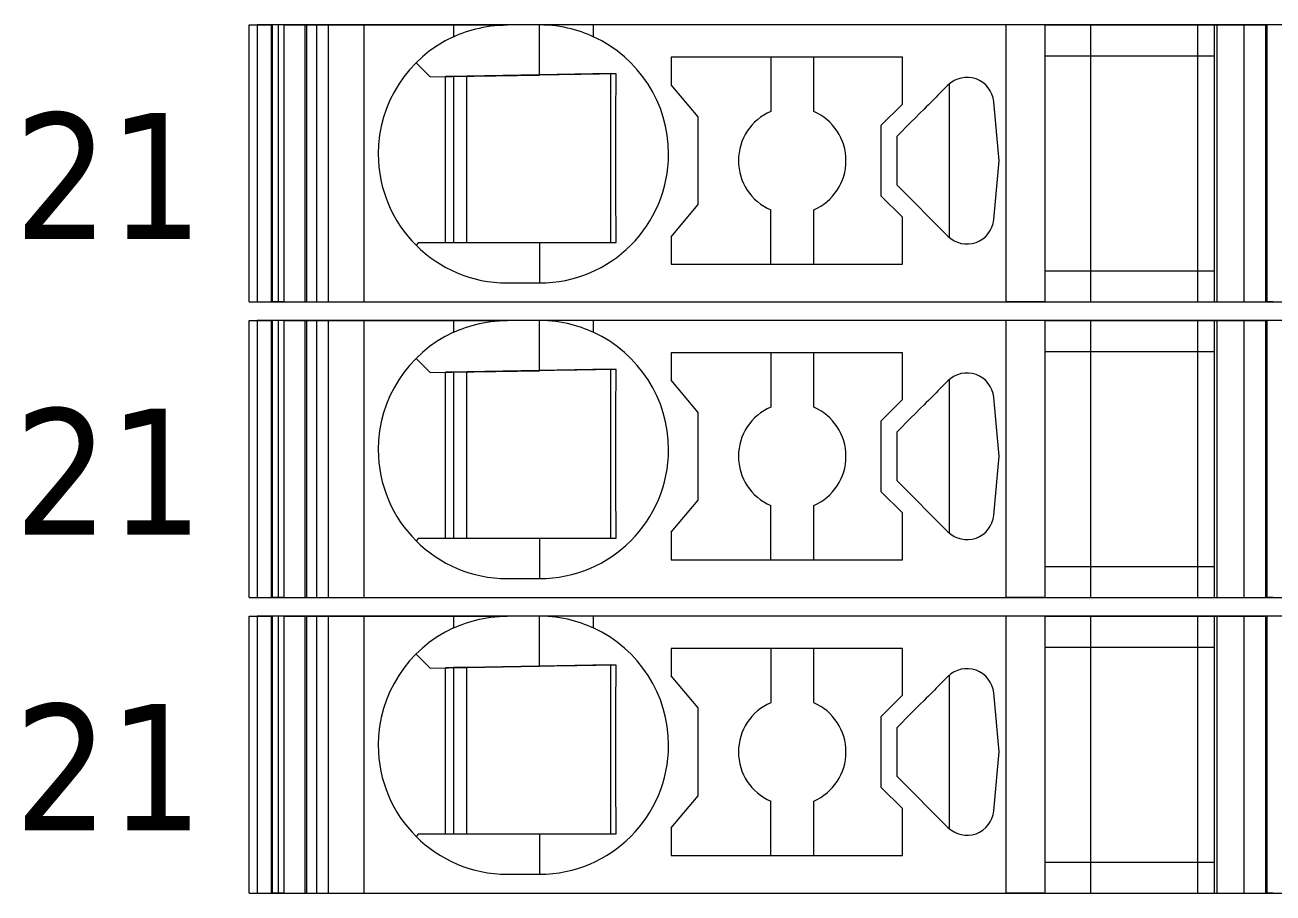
# Model space of a CAD drawing. Header units: millimetres. Extents: x 0 to 1680, y 0 to 1188.
# Drawn here: x 836.68 to 859.89, y 302.65 to 318.8 of the extents above; entities that cross this region are included whole.
import ezdxf
from ezdxf.enums import TextEntityAlignment as Align

# ---------------------------------------------------------------- set-up
doc = ezdxf.new("R2010")
doc.units = ezdxf.units.MM
for name, color, linetype, lineweight in [('EPLAN309', 5, 'Continuous', 5), ('EPLAN493', 5, 'Continuous', 5), ('MAIN-1', 7, 'Continuous', 5), ('MAIN-2', 7, 'Continuous', 5)]:
    doc.layers.add(name, color=color, linetype=linetype, lineweight=lineweight)
doc.styles.add('Tahoma', font='')
doc.styles.get('Tahoma').set_extended_font_data('Tahoma')

# ---------------------------------------------------------------- blocks, each defined once
blk = doc.blocks.new('EPLSYM_LibrarySPECIAL_Symbol12_Variant0_Placement8_9')
at = {"layer": 'EPLAN309', "lineweight": 13, "ltscale": 16}
blk.add_lwpolyline([(0, -5.15), (68.15, -5.15), (68.15, 0), (0, 0)], close=True, dxfattribs=at)
at = {"layer": 'EPLAN493', "color": 5, "style": 'Tahoma'}
blk.add_attdef('17_20450', text='', height=2.3478, dxfattribs=at).set_placement((0, -21.83478), align=Align.MIDDLE_RIGHT)
blk = doc.blocks.new('EPLSYM_LibrarySPECIAL_Symbol12_Variant0_Placement8_10')
at = {"layer": 'EPLAN309', "lineweight": 13, "ltscale": 16}
blk.add_lwpolyline([(0, -5.15), (68.15, -5.15), (68.15, 0), (0, 0)], close=True, dxfattribs=at)
at = {"layer": 'EPLAN493', "color": 5, "style": 'Tahoma'}
blk.add_attdef('17_20450', text='', height=2.3478, dxfattribs=at).set_placement((0, -21.83478), align=Align.MIDDLE_RIGHT)
blk = doc.blocks.new('EPLSYM_LibrarySPECIAL_Symbol12_Variant0_Placement8_11')
at = {"layer": 'EPLAN309', "lineweight": 13, "ltscale": 16}
blk.add_lwpolyline([(0, -5.15), (68.15, -5.15), (68.15, 0), (0, 0)], close=True, dxfattribs=at)
at = {"layer": 'EPLAN493', "color": 5, "style": 'Tahoma'}
blk.add_attdef('17_20450', text='', height=2.3478, dxfattribs=at).set_placement((0, -21.83478), align=Align.MIDDLE_RIGHT)

msp = doc.modelspace()

# ---------------------------------------------------------------- linework, layer by layer
at = {"layer": 'MAIN-1'}
for p, q in [((840.85, 318.8), (841.284, 318.8)), ((840.85, 313.65), (840.85, 318.8)), ((841.393, 318.8), (841.284, 318.8)), ((841.284, 313.65), (841.284, 318.8)), ((841.501, 318.8), (841.393, 318.8)), ((841.393, 313.65), (841.393, 318.8)), ((841.501, 318.8), (844.65, 318.8)), ((841.501, 313.65), (841.501, 318.8)), ((844.65, 318.8), (845.65, 318.8)), ((844.65, 318.8), (844.65, 318.582)), ((845.063, 318.727), (845.131, 318.743)), ((845.131, 318.743), (845.201, 318.758)), ((845.201, 318.758), (845.272, 318.77)), ((845.272, 318.77), (845.346, 318.781)), ((845.346, 318.781), (845.421, 318.789)), ((845.421, 318.789), (845.497, 318.795)), ((845.497, 318.795), (845.573, 318.799)), ((845.573, 318.799), (845.65, 318.8)), ((846.25, 318.8), (845.65, 318.8)), ((846.327, 318.799), (846.25, 318.8)), ((847.25, 318.8), (846.25, 318.8)), ((846.25, 317.868), (846.25, 318.8)), ((846.403, 318.795), (846.327, 318.799)), ((846.479, 318.789), (846.403, 318.795)), ((846.554, 318.781), (846.479, 318.789)), ((846.628, 318.77), (846.554, 318.781)), ((846.699, 318.758), (846.628, 318.77)), ((846.769, 318.743), (846.699, 318.758)), ((846.837, 318.727), (846.769, 318.743)), ((854.932, 318.8), (847.25, 318.8)), ((847.25, 318.8), (847.25, 318.582)), ((855.65, 318.8), (854.932, 318.8)), ((854.932, 313.65), (854.932, 318.8)), ((855.65, 318.8), (858.8, 318.8)), ((855.65, 318.8), (855.65, 313.65)), ((858.8, 318.8), (859.35, 318.8)), ((858.8, 318.8), (858.8, 313.65)), ((859.35, 318.8), (859.784, 318.8)), ((859.35, 318.8), (859.35, 313.65)), ((859.893, 318.8), (859.784, 318.8)), ((859.784, 313.65), (859.784, 318.8)), ((844.65, 318.582), (844.702, 318.605)), ((844.702, 318.605), (844.756, 318.627)), ((844.756, 318.627), (844.813, 318.649)), ((844.813, 318.649), (844.872, 318.67)), ((844.872, 318.67), (844.933, 318.69)), ((844.933, 318.69), (844.997, 318.709)), ((844.997, 318.709), (845.063, 318.727)), ((846.903, 318.709), (846.837, 318.727)), ((846.967, 318.69), (846.903, 318.709)), ((847.028, 318.67), (846.967, 318.69)), ((847.087, 318.649), (847.028, 318.67)), ((847.144, 318.627), (847.087, 318.649)), ((847.198, 318.605), (847.144, 318.627)), ((847.25, 318.582), (847.198, 318.605)), ((843.953, 318.097), (844.217, 317.833)), ((848.7, 318.2), (848.7, 317.689)), ((853, 318.2), (848.7, 318.2)), ((850.55, 318.2), (850.55, 317.192)), ((851.35, 317.192), (851.35, 318.2)), ((853, 317.329), (853, 318.2)), ((855.65, 318.225), (858.8, 318.225)), ((844.217, 317.833), (846.25, 317.868)), ((844.5, 314.75), (844.5, 317.838)), ((844.65, 317.84), (844.65, 314.75)), ((844.9, 314.75), (844.9, 317.845)), ((846.345, 317.87), (846.25, 317.868)), ((846.438, 317.871), (846.345, 317.87)), ((846.53, 317.873), (846.438, 317.871)), ((846.618, 317.875), (846.53, 317.873)), ((846.703, 317.876), (846.618, 317.875)), ((846.786, 317.877), (846.703, 317.876)), ((846.865, 317.879), (846.786, 317.877)), ((846.943, 317.88), (846.865, 317.879)), ((847.017, 317.881), (846.943, 317.88)), ((847.09, 317.882), (847.017, 317.881)), ((847.16, 317.884), (847.09, 317.882)), ((847.229, 317.885), (847.16, 317.884)), ((847.297, 317.886), (847.229, 317.885)), ((847.363, 317.887), (847.297, 317.886)), ((847.428, 317.888), (847.363, 317.887)), ((847.491, 317.889), (847.428, 317.888)), ((847.554, 317.89), (847.491, 317.889)), ((847.615, 317.891), (847.554, 317.89)), ((847.579, 314.75), (847.579, 317.891)), ((847.676, 317.892), (847.615, 317.891)), ((847.675, 317.75), (847.676, 317.822)), ((847.676, 317.822), (847.676, 317.892)), ((847.673, 317.603), (847.674, 317.677)), ((847.673, 317.527), (847.673, 317.603)), ((847.674, 317.677), (847.675, 317.75)), ((849.2, 317.093), (848.7, 317.689)), ((853.752, 317.585), (853.721, 317.553)), ((853.784, 317.616), (853.752, 317.585)), ((853.815, 317.647), (853.784, 317.616)), ((853.846, 317.679), (853.815, 317.647)), ((853.867, 317.698), (853.867, 314.852)), ((847.67, 317.288), (847.671, 317.37)), ((847.671, 317.37), (847.672, 317.449)), ((847.672, 317.449), (847.673, 317.527)), ((853.521, 317.353), (853.483, 317.315)), ((853.558, 317.39), (853.521, 317.353)), ((853.594, 317.426), (853.558, 317.39)), ((853.627, 317.459), (853.594, 317.426)), ((853.658, 317.491), (853.627, 317.459)), ((853.69, 317.522), (853.658, 317.491)), ((853.721, 317.553), (853.69, 317.522)), ((854.802, 316.275), (854.698, 317.372)), ((847.669, 317.117), (847.67, 317.204)), ((847.669, 317.026), (847.669, 317.117)), ((847.67, 317.204), (847.67, 317.288)), ((852.6, 316.929), (853, 317.329)), ((853.323, 317.156), (853.242, 317.074)), ((853.402, 317.234), (853.323, 317.156)), ((853.443, 317.275), (853.402, 317.234)), ((853.483, 317.315), (853.443, 317.275)), ((847.668, 316.932), (847.669, 317.026)), ((847.668, 316.834), (847.668, 316.932)), ((849.2, 315.457), (849.2, 317.093)), ((852.6, 316.929), (852.6, 315.621)), ((853.072, 316.904), (852.986, 316.818)), ((853.158, 316.99), (853.072, 316.904)), ((853.242, 317.074), (853.158, 316.99)), ((847.667, 316.731), (847.668, 316.834)), ((847.667, 316.624), (847.667, 316.731)), ((852.986, 316.818), (852.9, 316.732)), ((852.9, 316.602), (852.9, 316.732)), ((847.667, 316.513), (847.667, 316.624)), ((847.667, 316.4), (847.667, 316.513)), ((852.9, 316.471), (852.9, 316.602)), ((852.9, 316.34), (852.9, 316.471)), ((847.667, 316.279), (847.667, 316.4)), ((847.667, 316.161), (847.667, 316.279)), ((852.9, 316.21), (852.9, 316.34)), ((852.9, 316.079), (852.9, 316.21)), ((854.698, 315.178), (854.802, 316.275)), ((847.667, 316.047), (847.667, 316.161)), ((847.668, 315.938), (847.667, 316.047)), ((852.9, 315.948), (852.9, 316.079)), ((847.668, 315.834), (847.668, 315.938)), ((847.669, 315.734), (847.668, 315.834)), ((847.669, 315.639), (847.669, 315.734)), ((852.9, 315.818), (852.9, 315.948)), ((852.9, 315.818), (853.846, 314.871)), ((847.67, 315.548), (847.669, 315.639)), ((847.671, 315.459), (847.67, 315.548)), ((853, 315.221), (852.6, 315.621)), ((847.672, 315.373), (847.671, 315.459)), ((847.672, 315.29), (847.672, 315.373)), ((847.673, 315.208), (847.672, 315.29)), ((848.7, 314.861), (849.2, 315.457)), ((850.55, 314.35), (850.55, 315.358)), ((851.35, 314.35), (851.35, 315.358)), ((847.674, 315.129), (847.673, 315.208)), ((847.675, 315.05), (847.674, 315.129)), ((847.676, 314.974), (847.675, 315.05)), ((853, 314.35), (853, 315.221)), ((847.676, 314.898), (847.676, 314.974)), ((847.677, 314.824), (847.676, 314.898)), ((847.678, 314.75), (847.677, 314.824)), ((848.7, 314.861), (848.7, 314.35)), ((844, 314.75), (843.953, 314.703)), ((844, 314.75), (846.25, 314.75)), ((846.25, 314.75), (846.342, 314.75)), ((846.25, 314.75), (846.25, 314)), ((846.342, 314.75), (846.433, 314.75)), ((846.433, 314.75), (846.523, 314.75)), ((846.523, 314.75), (846.61, 314.75)), ((846.61, 314.75), (846.695, 314.75)), ((846.695, 314.75), (846.778, 314.75)), ((846.778, 314.75), (846.858, 314.75)), ((846.858, 314.75), (846.936, 314.75)), ((846.936, 314.75), (847.011, 314.75)), ((847.011, 314.75), (847.085, 314.75)), ((847.085, 314.75), (847.157, 314.75)), ((847.157, 314.75), (847.226, 314.75)), ((847.226, 314.75), (847.295, 314.75)), ((847.295, 314.75), (847.361, 314.75)), ((847.361, 314.75), (847.427, 314.75)), ((847.427, 314.75), (847.491, 314.75)), ((847.491, 314.75), (847.555, 314.75)), ((847.555, 314.75), (847.617, 314.75)), ((847.617, 314.75), (847.678, 314.75)), ((848.7, 314.35), (853, 314.35)), ((855.65, 314.225), (858.8, 314.225)), ((845.65, 314), (846.25, 314)), ((840.85, 313.65), (841.284, 313.65)), ((841.393, 313.65), (841.284, 313.65)), ((841.501, 313.65), (841.393, 313.65)), ((841.501, 313.65), (854.932, 313.65)), ((855.65, 313.65), (854.932, 313.65)), ((855.65, 313.65), (858.8, 313.65)), ((858.8, 313.65), (859.35, 313.65)), ((859.35, 313.65), (859.784, 313.65)), ((859.893, 313.65), (859.784, 313.65)), ((840.85, 313.3), (841.284, 313.3)), ((840.85, 308.15), (840.85, 313.3)), ((841.393, 313.3), (841.284, 313.3)), ((841.284, 308.15), (841.284, 313.3)), ((841.501, 313.3), (841.393, 313.3)), ((841.393, 308.15), (841.393, 313.3)), ((841.501, 313.3), (844.65, 313.3)), ((841.501, 308.15), (841.501, 313.3)), ((844.65, 313.3), (845.65, 313.3)), ((844.65, 313.3), (844.65, 313.082)), ((844.813, 313.149), (844.872, 313.17)), ((844.872, 313.17), (844.933, 313.19)), ((844.933, 313.19), (844.997, 313.209)), ((844.997, 313.209), (845.063, 313.227)), ((845.063, 313.227), (845.131, 313.243)), ((845.131, 313.243), (845.201, 313.258)), ((845.201, 313.258), (845.272, 313.27)), ((845.272, 313.27), (845.346, 313.281)), ((845.346, 313.281), (845.421, 313.289)), ((845.421, 313.289), (845.497, 313.295)), ((845.497, 313.295), (845.573, 313.299)), ((845.573, 313.299), (845.65, 313.3)), ((846.25, 313.3), (845.65, 313.3)), ((846.327, 313.299), (846.25, 313.3)), ((847.25, 313.3), (846.25, 313.3)), ((846.25, 312.368), (846.25, 313.3)), ((846.403, 313.295), (846.327, 313.299)), ((846.479, 313.289), (846.403, 313.295)), ((846.554, 313.281), (846.479, 313.289)), ((846.628, 313.27), (846.554, 313.281)), ((846.699, 313.258), (846.628, 313.27)), ((846.769, 313.243), (846.699, 313.258)), ((846.837, 313.227), (846.769, 313.243)), ((846.903, 313.209), (846.837, 313.227)), ((846.967, 313.19), (846.903, 313.209)), ((847.028, 313.17), (846.967, 313.19)), ((847.087, 313.149), (847.028, 313.17)), ((854.932, 313.3), (847.25, 313.3)), ((847.25, 313.3), (847.25, 313.082)), ((855.65, 313.3), (854.932, 313.3)), ((854.932, 308.15), (854.932, 313.3)), ((855.65, 313.3), (858.8, 313.3)), ((855.65, 313.3), (855.65, 308.15)), ((858.8, 313.3), (859.35, 313.3)), ((858.8, 313.3), (858.8, 308.15)), ((859.35, 313.3), (859.784, 313.3)), ((859.35, 313.3), (859.35, 308.15)), ((859.893, 313.3), (859.784, 313.3)), ((859.784, 308.15), (859.784, 313.3)), ((844.65, 313.082), (844.702, 313.105)), ((844.702, 313.105), (844.756, 313.127)), ((844.756, 313.127), (844.813, 313.149)), ((847.144, 313.127), (847.087, 313.149)), ((847.198, 313.105), (847.144, 313.127)), ((847.25, 313.082), (847.198, 313.105)), ((855.65, 312.725), (858.8, 312.725)), ((843.953, 312.597), (844.217, 312.333)), ((848.7, 312.7), (848.7, 312.189)), ((853, 312.7), (848.7, 312.7)), ((850.55, 312.7), (850.55, 311.692)), ((851.35, 311.692), (851.35, 312.7)), ((853, 311.829), (853, 312.7)), ((844.217, 312.333), (846.25, 312.368)), ((844.5, 309.25), (844.5, 312.338)), ((844.65, 312.34), (844.65, 309.25)), ((844.9, 309.25), (844.9, 312.345)), ((846.345, 312.37), (846.25, 312.368)), ((846.438, 312.371), (846.345, 312.37)), ((846.53, 312.373), (846.438, 312.371)), ((846.618, 312.375), (846.53, 312.373)), ((846.703, 312.376), (846.618, 312.375)), ((846.786, 312.377), (846.703, 312.376)), ((846.865, 312.379), (846.786, 312.377)), ((846.943, 312.38), (846.865, 312.379)), ((847.017, 312.381), (846.943, 312.38)), ((847.09, 312.382), (847.017, 312.381)), ((847.16, 312.384), (847.09, 312.382)), ((847.229, 312.385), (847.16, 312.384)), ((847.297, 312.386), (847.229, 312.385)), ((847.363, 312.387), (847.297, 312.386)), ((847.428, 312.388), (847.363, 312.387)), ((847.491, 312.389), (847.428, 312.388)), ((847.554, 312.39), (847.491, 312.389)), ((847.615, 312.391), (847.554, 312.39)), ((847.579, 309.25), (847.579, 312.391)), ((847.676, 312.392), (847.615, 312.391)), ((847.674, 312.177), (847.675, 312.25)), ((847.675, 312.25), (847.676, 312.322)), ((847.676, 312.322), (847.676, 312.392)), ((847.672, 311.949), (847.673, 312.027)), ((847.673, 312.103), (847.674, 312.177)), ((847.673, 312.027), (847.673, 312.103)), ((849.2, 311.593), (848.7, 312.189)), ((853.69, 312.022), (853.658, 311.991)), ((853.721, 312.053), (853.69, 312.022)), ((853.752, 312.085), (853.721, 312.053)), ((853.784, 312.116), (853.752, 312.085)), ((853.815, 312.147), (853.784, 312.116)), ((853.846, 312.179), (853.815, 312.147)), ((853.867, 312.198), (853.867, 309.352)), ((847.67, 311.788), (847.671, 311.87)), ((847.67, 311.704), (847.67, 311.788)), ((847.671, 311.87), (847.672, 311.949)), ((852.6, 311.429), (853, 311.829)), ((853.483, 311.815), (853.443, 311.775)), ((853.521, 311.853), (853.483, 311.815)), ((853.558, 311.89), (853.521, 311.853)), ((853.594, 311.926), (853.558, 311.89)), ((853.627, 311.959), (853.594, 311.926)), ((853.658, 311.991), (853.627, 311.959)), ((854.802, 310.775), (854.698, 311.872)), ((847.669, 311.617), (847.67, 311.704)), ((847.669, 311.526), (847.669, 311.617)), ((849.2, 309.957), (849.2, 311.593)), ((853.242, 311.574), (853.158, 311.49)), ((853.323, 311.656), (853.242, 311.574)), ((853.402, 311.734), (853.323, 311.656)), ((853.443, 311.775), (853.402, 311.734)), ((847.667, 311.231), (847.668, 311.334)), ((847.668, 311.432), (847.669, 311.526)), ((847.668, 311.334), (847.668, 311.432)), ((852.6, 311.429), (852.6, 310.121)), ((852.986, 311.318), (852.9, 311.232)), ((853.072, 311.404), (852.986, 311.318)), ((853.158, 311.49), (853.072, 311.404)), ((847.667, 311.124), (847.667, 311.231)), ((847.667, 311.013), (847.667, 311.124)), ((852.9, 311.102), (852.9, 311.232)), ((852.9, 310.971), (852.9, 311.102)), ((847.667, 310.9), (847.667, 311.013)), ((847.667, 310.779), (847.667, 310.9)), ((852.9, 310.84), (852.9, 310.971)), ((847.667, 310.661), (847.667, 310.779)), ((847.667, 310.547), (847.667, 310.661)), ((852.9, 310.71), (852.9, 310.84)), ((852.9, 310.579), (852.9, 310.71)), ((854.698, 309.678), (854.802, 310.775)), ((847.668, 310.438), (847.667, 310.547)), ((847.668, 310.334), (847.668, 310.438)), ((852.9, 310.448), (852.9, 310.579)), ((852.9, 310.318), (852.9, 310.448)), ((847.669, 310.234), (847.668, 310.334)), ((847.669, 310.139), (847.669, 310.234)), ((852.9, 310.318), (853.846, 309.371)), ((847.67, 310.048), (847.669, 310.139)), ((847.671, 309.959), (847.67, 310.048)), ((847.672, 309.873), (847.671, 309.959)), ((848.7, 309.361), (849.2, 309.957)), ((853, 309.721), (852.6, 310.121)), ((847.672, 309.79), (847.672, 309.873)), ((847.673, 309.708), (847.672, 309.79)), ((847.674, 309.629), (847.673, 309.708)), ((850.55, 308.85), (850.55, 309.858)), ((851.35, 308.85), (851.35, 309.858)), ((853, 308.85), (853, 309.721)), ((847.675, 309.55), (847.674, 309.629)), ((847.676, 309.474), (847.675, 309.55)), ((847.676, 309.398), (847.676, 309.474)), ((844, 309.25), (843.953, 309.203)), ((844, 309.25), (846.25, 309.25)), ((846.25, 309.25), (846.342, 309.25)), ((846.25, 309.25), (846.25, 308.5)), ((846.342, 309.25), (846.433, 309.25)), ((846.433, 309.25), (846.523, 309.25)), ((846.523, 309.25), (846.61, 309.25)), ((846.61, 309.25), (846.695, 309.25)), ((846.695, 309.25), (846.778, 309.25)), ((846.778, 309.25), (846.858, 309.25)), ((846.858, 309.25), (846.936, 309.25)), ((846.936, 309.25), (847.011, 309.25)), ((847.011, 309.25), (847.085, 309.25)), ((847.085, 309.25), (847.157, 309.25)), ((847.157, 309.25), (847.226, 309.25)), ((847.226, 309.25), (847.295, 309.25)), ((847.295, 309.25), (847.361, 309.25)), ((847.361, 309.25), (847.427, 309.25)), ((847.427, 309.25), (847.491, 309.25)), ((847.491, 309.25), (847.555, 309.25)), ((847.555, 309.25), (847.617, 309.25)), ((847.617, 309.25), (847.678, 309.25)), ((847.677, 309.324), (847.676, 309.398)), ((847.678, 309.25), (847.677, 309.324)), ((848.7, 309.361), (848.7, 308.85)), ((848.7, 308.85), (853, 308.85)), ((855.65, 308.725), (858.8, 308.725)), ((845.65, 308.5), (846.25, 308.5)), ((840.85, 308.15), (841.284, 308.15)), ((841.393, 308.15), (841.284, 308.15)), ((841.501, 308.15), (841.393, 308.15)), ((841.501, 308.15), (854.932, 308.15)), ((855.65, 308.15), (854.932, 308.15)), ((855.65, 308.15), (858.8, 308.15)), ((858.8, 308.15), (859.35, 308.15)), ((859.35, 308.15), (859.784, 308.15)), ((859.893, 308.15), (859.784, 308.15)), ((840.85, 307.8), (841.284, 307.8)), ((840.85, 302.65), (840.85, 307.8)), ((841.393, 307.8), (841.284, 307.8)), ((841.284, 302.65), (841.284, 307.8)), ((841.501, 307.8), (841.393, 307.8)), ((841.393, 302.65), (841.393, 307.8)), ((841.501, 307.8), (844.65, 307.8)), ((841.501, 302.65), (841.501, 307.8)), ((844.65, 307.8), (845.65, 307.8)), ((844.65, 307.8), (844.65, 307.582)), ((844.65, 307.582), (844.702, 307.605)), ((844.702, 307.605), (844.756, 307.627)), ((844.756, 307.627), (844.813, 307.649)), ((844.813, 307.649), (844.872, 307.67)), ((844.872, 307.67), (844.933, 307.69)), ((844.933, 307.69), (844.997, 307.709)), ((844.997, 307.709), (845.063, 307.727)), ((845.063, 307.727), (845.131, 307.743)), ((845.131, 307.743), (845.201, 307.758)), ((845.201, 307.758), (845.272, 307.77)), ((845.272, 307.77), (845.346, 307.781)), ((845.346, 307.781), (845.421, 307.789)), ((845.421, 307.789), (845.497, 307.795)), ((845.497, 307.795), (845.573, 307.799)), ((845.573, 307.799), (845.65, 307.8)), ((846.25, 307.8), (845.65, 307.8)), ((846.327, 307.799), (846.25, 307.8)), ((847.25, 307.8), (846.25, 307.8)), ((846.25, 306.868), (846.25, 307.8)), ((846.403, 307.795), (846.327, 307.799)), ((846.479, 307.789), (846.403, 307.795)), ((846.554, 307.781), (846.479, 307.789)), ((846.628, 307.77), (846.554, 307.781)), ((846.699, 307.758), (846.628, 307.77)), ((846.769, 307.743), (846.699, 307.758)), ((846.837, 307.727), (846.769, 307.743)), ((846.903, 307.709), (846.837, 307.727)), ((846.967, 307.69), (846.903, 307.709)), ((847.028, 307.67), (846.967, 307.69)), ((847.087, 307.649), (847.028, 307.67)), ((847.144, 307.627), (847.087, 307.649)), ((847.198, 307.605), (847.144, 307.627)), ((847.25, 307.582), (847.198, 307.605)), ((854.932, 307.8), (847.25, 307.8)), ((847.25, 307.8), (847.25, 307.582)), ((855.65, 307.8), (854.932, 307.8)), ((854.932, 302.65), (854.932, 307.8)), ((855.65, 307.8), (858.8, 307.8)), ((855.65, 307.8), (855.65, 302.65)), ((858.8, 307.8), (859.35, 307.8)), ((858.8, 307.8), (858.8, 302.65)), ((859.35, 307.8), (859.784, 307.8)), ((859.35, 307.8), (859.35, 302.65)), ((859.893, 307.8), (859.784, 307.8)), ((859.784, 302.65), (859.784, 307.8)), ((848.7, 307.2), (848.7, 306.689)), ((853, 307.2), (848.7, 307.2)), ((850.55, 307.2), (850.55, 306.192)), ((851.35, 306.192), (851.35, 307.2)), ((853, 306.329), (853, 307.2)), ((855.65, 307.225), (858.8, 307.225)), ((843.953, 307.097), (844.217, 306.833)), ((844.217, 306.833), (846.25, 306.868)), ((844.5, 303.75), (844.5, 306.838)), ((844.65, 306.84), (844.65, 303.75)), ((844.9, 303.75), (844.9, 306.845)), ((846.345, 306.87), (846.25, 306.868)), ((846.438, 306.871), (846.345, 306.87)), ((846.53, 306.873), (846.438, 306.871)), ((846.618, 306.875), (846.53, 306.873)), ((846.703, 306.876), (846.618, 306.875)), ((846.786, 306.877), (846.703, 306.876)), ((846.865, 306.879), (846.786, 306.877)), ((846.943, 306.88), (846.865, 306.879)), ((847.017, 306.881), (846.943, 306.88)), ((847.09, 306.882), (847.017, 306.881)), ((847.16, 306.884), (847.09, 306.882)), ((847.229, 306.885), (847.16, 306.884)), ((847.297, 306.886), (847.229, 306.885)), ((847.363, 306.887), (847.297, 306.886)), ((847.428, 306.888), (847.363, 306.887)), ((847.491, 306.889), (847.428, 306.888)), ((847.554, 306.89), (847.491, 306.889)), ((847.615, 306.891), (847.554, 306.89)), ((847.579, 303.75), (847.579, 306.891)), ((847.676, 306.892), (847.615, 306.891)), ((847.673, 306.603), (847.674, 306.677)), ((847.674, 306.677), (847.675, 306.75)), ((847.675, 306.75), (847.676, 306.822)), ((847.676, 306.822), (847.676, 306.892)), ((849.2, 306.093), (848.7, 306.689)), ((853.846, 306.679), (853.815, 306.647)), ((853.867, 306.698), (853.867, 303.852)), ((847.671, 306.37), (847.672, 306.449)), ((847.672, 306.449), (847.673, 306.527)), ((847.673, 306.527), (847.673, 306.603)), ((853.627, 306.459), (853.594, 306.426)), ((853.658, 306.491), (853.627, 306.459)), ((853.69, 306.522), (853.658, 306.491)), ((853.721, 306.553), (853.69, 306.522)), ((853.752, 306.585), (853.721, 306.553)), ((853.784, 306.616), (853.752, 306.585)), ((853.815, 306.647), (853.784, 306.616)), ((847.67, 306.288), (847.671, 306.37)), ((847.67, 306.204), (847.67, 306.288)), ((852.6, 305.929), (853, 306.329)), ((853.402, 306.234), (853.323, 306.156)), ((853.443, 306.275), (853.402, 306.234)), ((853.483, 306.315), (853.443, 306.275)), ((853.521, 306.353), (853.483, 306.315)), ((853.558, 306.39), (853.521, 306.353)), ((853.594, 306.426), (853.558, 306.39)), ((854.802, 305.275), (854.698, 306.372)), ((847.668, 305.932), (847.669, 306.026)), ((847.669, 306.117), (847.67, 306.204)), ((847.669, 306.026), (847.669, 306.117)), ((849.2, 304.457), (849.2, 306.093)), ((853.158, 305.99), (853.072, 305.904)), ((853.242, 306.074), (853.158, 305.99)), ((853.323, 306.156), (853.242, 306.074)), ((847.667, 305.731), (847.668, 305.834)), ((847.668, 305.834), (847.668, 305.932)), ((852.6, 305.929), (852.6, 304.621)), ((852.986, 305.818), (852.9, 305.732)), ((853.072, 305.904), (852.986, 305.818)), ((847.667, 305.624), (847.667, 305.731)), ((847.667, 305.513), (847.667, 305.624)), ((847.667, 305.4), (847.667, 305.513)), ((852.9, 305.602), (852.9, 305.732)), ((852.9, 305.471), (852.9, 305.602)), ((847.667, 305.279), (847.667, 305.4)), ((847.667, 305.161), (847.667, 305.279)), ((852.9, 305.34), (852.9, 305.471)), ((852.9, 305.21), (852.9, 305.34)), ((847.667, 305.047), (847.667, 305.161)), ((847.668, 304.938), (847.667, 305.047)), ((852.9, 305.079), (852.9, 305.21)), ((852.9, 304.948), (852.9, 305.079)), ((854.698, 304.178), (854.802, 305.275)), ((847.668, 304.834), (847.668, 304.938)), ((847.669, 304.734), (847.668, 304.834)), ((852.9, 304.818), (852.9, 304.948)), ((852.9, 304.818), (853.846, 303.871)), ((847.669, 304.639), (847.669, 304.734)), ((847.67, 304.548), (847.669, 304.639)), ((853, 304.221), (852.6, 304.621)), ((847.671, 304.459), (847.67, 304.548)), ((847.672, 304.373), (847.671, 304.459)), ((847.672, 304.29), (847.672, 304.373)), ((848.7, 303.861), (849.2, 304.457)), ((850.55, 303.35), (850.55, 304.358)), ((851.35, 303.35), (851.35, 304.358)), ((847.673, 304.208), (847.672, 304.29)), ((847.674, 304.129), (847.673, 304.208)), ((847.675, 304.05), (847.674, 304.129)), ((853, 303.35), (853, 304.221)), ((847.676, 303.974), (847.675, 304.05)), ((847.676, 303.898), (847.676, 303.974)), ((847.677, 303.824), (847.676, 303.898)), ((844, 303.75), (843.953, 303.703)), ((844, 303.75), (846.25, 303.75)), ((846.25, 303.75), (846.342, 303.75)), ((846.25, 303.75), (846.25, 303)), ((846.342, 303.75), (846.433, 303.75)), ((846.433, 303.75), (846.523, 303.75)), ((846.523, 303.75), (846.61, 303.75)), ((846.61, 303.75), (846.695, 303.75)), ((846.695, 303.75), (846.778, 303.75)), ((846.778, 303.75), (846.858, 303.75)), ((846.858, 303.75), (846.936, 303.75)), ((846.936, 303.75), (847.011, 303.75)), ((847.011, 303.75), (847.085, 303.75)), ((847.085, 303.75), (847.157, 303.75)), ((847.157, 303.75), (847.226, 303.75)), ((847.226, 303.75), (847.295, 303.75)), ((847.295, 303.75), (847.361, 303.75)), ((847.361, 303.75), (847.427, 303.75)), ((847.427, 303.75), (847.491, 303.75)), ((847.491, 303.75), (847.555, 303.75)), ((847.555, 303.75), (847.617, 303.75)), ((847.617, 303.75), (847.678, 303.75)), ((847.678, 303.75), (847.677, 303.824)), ((848.7, 303.861), (848.7, 303.35)), ((848.7, 303.35), (853, 303.35)), ((855.65, 303.225), (858.8, 303.225)), ((845.65, 303), (846.25, 303)), ((840.85, 302.65), (841.284, 302.65)), ((841.393, 302.65), (841.284, 302.65)), ((841.501, 302.65), (841.393, 302.65)), ((841.501, 302.65), (854.932, 302.65)), ((855.65, 302.65), (854.932, 302.65)), ((855.65, 302.65), (858.8, 302.65)), ((858.8, 302.65), (859.35, 302.65)), ((859.35, 302.65), (859.784, 302.65)), ((859.893, 302.65), (859.784, 302.65))]:
    msp.add_line(p, q, dxfattribs=at)
for centre, radius, start, end in [((845.65, 316.4), 2.4, 114.6244, 180), ((846.25, 316.4), 2.4, 0, 65.3756), ((854.2, 317.325), 0.5, 5.4404, 135), ((850.95, 316.275), 1, 113.5782, 180), ((850.95, 316.275), 1, 0, 66.4218), ((845.65, 316.4), 2.4, 180, 270), ((846.25, 316.4), 2.4, 270, 0), ((850.95, 316.275), 1, 180, 246.4218), ((850.95, 316.275), 1, 293.5782, 0), ((854.2, 315.225), 0.5, 225, 354.5596), ((845.65, 310.9), 2.4, 114.6244, 180), ((846.25, 310.9), 2.4, 0, 65.3756), ((854.2, 311.825), 0.5, 5.4404, 135), ((850.95, 310.775), 1, 113.5782, 180), ((850.95, 310.775), 1, 0, 66.4218), ((845.65, 310.9), 2.4, 180, 270), ((846.25, 310.9), 2.4, 270, 0), ((850.95, 310.775), 1, 180, 246.4218), ((850.95, 310.775), 1, 293.5782, 0), ((854.2, 309.725), 0.5, 225, 354.5596), ((845.65, 305.4), 2.4, 114.6244, 180), ((846.25, 305.4), 2.4, 0, 65.3756), ((854.2, 306.325), 0.5, 5.4404, 135), ((850.95, 305.275), 1, 113.5782, 180), ((850.95, 305.275), 1, 0, 66.4218), ((845.65, 305.4), 2.4, 180, 270), ((846.25, 305.4), 2.4, 270, 0), ((850.95, 305.275), 1, 180, 246.4218), ((850.95, 305.275), 1, 293.5782, 0), ((854.2, 304.225), 0.5, 225, 354.5596)]:
    msp.add_arc(centre, radius, start, end, dxfattribs=at)
at = {"layer": 'MAIN-2'}
for p, q in [((841.256, 318.8), (841.256, 313.65)), ((841.889, 313.65), (841.889, 318.8)), ((841.917, 318.8), (841.917, 313.65)), ((842.102, 318.8), (842.102, 313.65)), ((842.32, 318.8), (842.32, 313.65)), ((842.981, 318.8), (842.981, 313.65)), ((856.506, 313.65), (856.506, 318.8)), ((858.491, 318.8), (858.491, 313.65)), ((858.85, 318.8), (858.85, 313.65)), ((859.756, 318.8), (859.756, 313.65)), ((844.217, 317.833), (844.5, 317.838)), ((844.65, 317.842), (844.5, 317.839)), ((844.5, 317.839), (844.5, 317.838)), ((844.5, 317.838), (844.5, 317.838)), ((844.9, 317.848), (844.65, 317.843)), ((844.65, 317.842), (844.65, 317.843)), ((844.65, 317.842), (844.65, 317.84)), ((844.9, 317.853), (847.579, 317.9)), ((844.9, 317.848), (844.9, 317.853)), ((844.9, 317.845), (844.9, 317.848)), ((847.579, 317.9), (847.676, 317.892)), ((847.579, 317.891), (847.579, 317.9)), ((844.65, 314.75), (844.65, 314.75)), ((844.9, 314.75), (844.9, 314.75)), ((841.256, 313.3), (841.256, 308.15)), ((841.889, 308.15), (841.889, 313.3)), ((841.917, 313.3), (841.917, 308.15)), ((842.102, 313.3), (842.102, 308.15)), ((842.32, 313.3), (842.32, 308.15)), ((842.981, 313.3), (842.981, 308.15)), ((856.506, 308.15), (856.506, 313.3)), ((858.491, 313.3), (858.491, 308.15)), ((858.85, 313.3), (858.85, 308.15)), ((859.756, 313.3), (859.756, 308.15)), ((844.217, 312.333), (844.5, 312.338)), ((844.65, 312.342), (844.5, 312.339)), ((844.5, 312.339), (844.5, 312.338)), ((844.5, 312.338), (844.5, 312.338)), ((844.9, 312.348), (844.65, 312.343)), ((844.65, 312.342), (844.65, 312.343)), ((844.65, 312.342), (844.65, 312.34)), ((844.9, 312.353), (847.579, 312.4)), ((844.9, 312.348), (844.9, 312.353)), ((844.9, 312.345), (844.9, 312.348)), ((847.579, 312.4), (847.676, 312.392)), ((847.579, 312.391), (847.579, 312.4)), ((844.65, 309.25), (844.65, 309.25)), ((844.9, 309.25), (844.9, 309.25)), ((841.256, 307.8), (841.256, 302.65)), ((841.889, 302.65), (841.889, 307.8)), ((841.917, 307.8), (841.917, 302.65)), ((842.102, 307.8), (842.102, 302.65)), ((842.32, 307.8), (842.32, 302.65)), ((842.981, 307.8), (842.981, 302.65)), ((856.506, 302.65), (856.506, 307.8)), ((858.491, 307.8), (858.491, 302.65)), ((858.85, 307.8), (858.85, 302.65)), ((859.756, 307.8), (859.756, 302.65)), ((844.217, 306.833), (844.5, 306.838)), ((844.65, 306.842), (844.5, 306.839)), ((844.5, 306.839), (844.5, 306.838)), ((844.5, 306.838), (844.5, 306.838)), ((844.9, 306.848), (844.65, 306.843)), ((844.65, 306.842), (844.65, 306.843)), ((844.65, 306.842), (844.65, 306.84)), ((844.9, 306.853), (847.579, 306.9)), ((844.9, 306.848), (844.9, 306.853)), ((844.9, 306.845), (844.9, 306.848)), ((847.579, 306.9), (847.676, 306.892)), ((847.579, 306.891), (847.579, 306.9)), ((844.65, 303.75), (844.65, 303.75)), ((844.9, 303.75), (844.9, 303.75))]:
    msp.add_line(p, q, dxfattribs=at)

# ---------------------------------------------------------------- block references
ref = msp.add_blockref('EPLSYM_LibrarySPECIAL_Symbol12_Variant0_Placement8_9', (841, 318.8))
ref.add_attrib('17_20450', '21', dxfattribs={"layer": 'EPLAN493', "color": 5, "height": 2.3478, "style": 'Tahoma'}).set_placement((840, 315.99), align=Align.MIDDLE_RIGHT)
ref = msp.add_blockref('EPLSYM_LibrarySPECIAL_Symbol12_Variant0_Placement8_10', (841, 313.3))
ref.add_attrib('17_20450', '21', dxfattribs={"layer": 'EPLAN493', "color": 5, "height": 2.3478, "style": 'Tahoma'}).set_placement((840, 310.49), align=Align.MIDDLE_RIGHT)
ref = msp.add_blockref('EPLSYM_LibrarySPECIAL_Symbol12_Variant0_Placement8_11', (841, 307.8))
ref.add_attrib('17_20450', '21', dxfattribs={"layer": 'EPLAN493', "color": 5, "height": 2.3478, "style": 'Tahoma'}).set_placement((840, 304.99), align=Align.MIDDLE_RIGHT)

doc.saveas('drawing.dxf')
